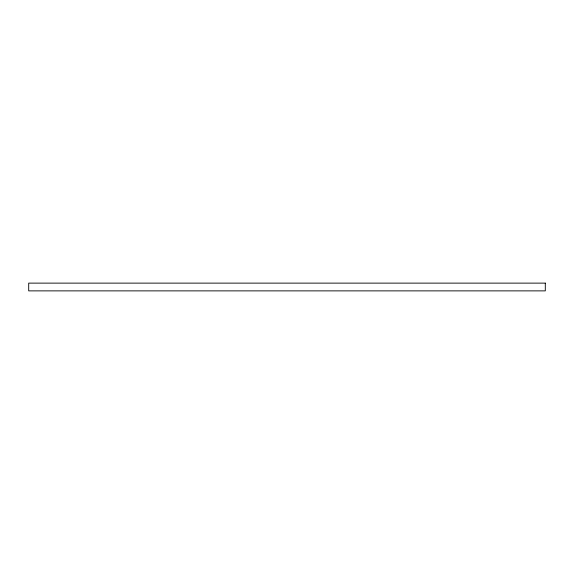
<?xml version="1.0" encoding="UTF-8"?>
<svg xmlns="http://www.w3.org/2000/svg" width="574" height="574" viewBox="0 0 574 574"><rect width="100%" height="100%" fill="white"/><g stroke="black" fill="none" stroke-linecap="round" stroke-linejoin="round"><path stroke-width="0.86" d="M545.3 283.126L28.7 283.126L28.7 290.875L545.3 290.875L545.3 283.126"/></g></svg>
